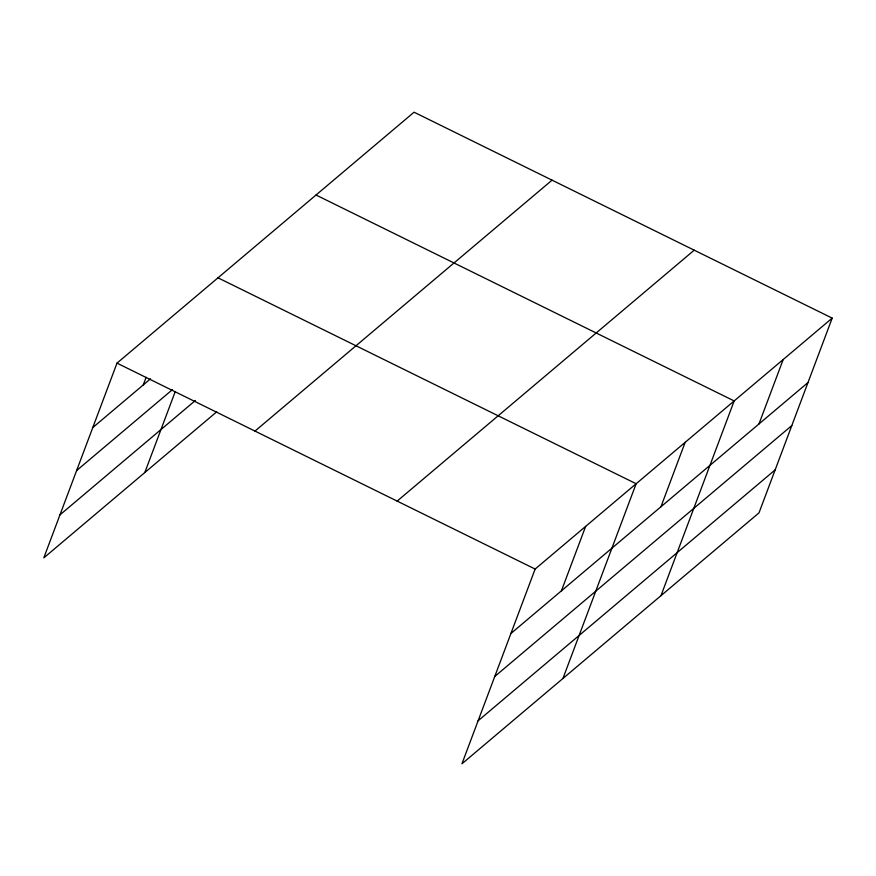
<?xml version="1.0" encoding="UTF-8"?>
<svg xmlns="http://www.w3.org/2000/svg" width="876" height="876" viewBox="0 0 876 876"><rect width="100%" height="100%" fill="white"/><g stroke="black" fill="none" stroke-linecap="round" stroke-linejoin="round"><path stroke-width="1.31" d="M832.2 318.13L535.137 569.05L461.937 763.795L758.999 512.865L832.2 318.13L414.063 112.205L117.001 363.135L43.8 557.87L216.766 411.775M143.281 384.914L146.128 377.337M144.803 472.558L175.244 391.583M561.417 590.829L585.639 526.399M562.94 678.473L636.14 483.738L218.004 277.823M660.931 506.777L685.152 442.336M660.975 595.669L734.165 400.934L316.028 195.019M758.966 423.962L783.188 359.532M92.779 427.576L150.497 378.826M76.617 470.576L172.463 389.612M59.962 514.869L195.381 400.485M254.982 431.091L552.044 180.16M397.146 501.105L694.219 250.175M510.916 633.49L807.979 382.56M494.754 676.491L791.816 425.561M478.099 720.795L775.161 469.865M117.001 363.135L535.137 569.05"/></g></svg>
